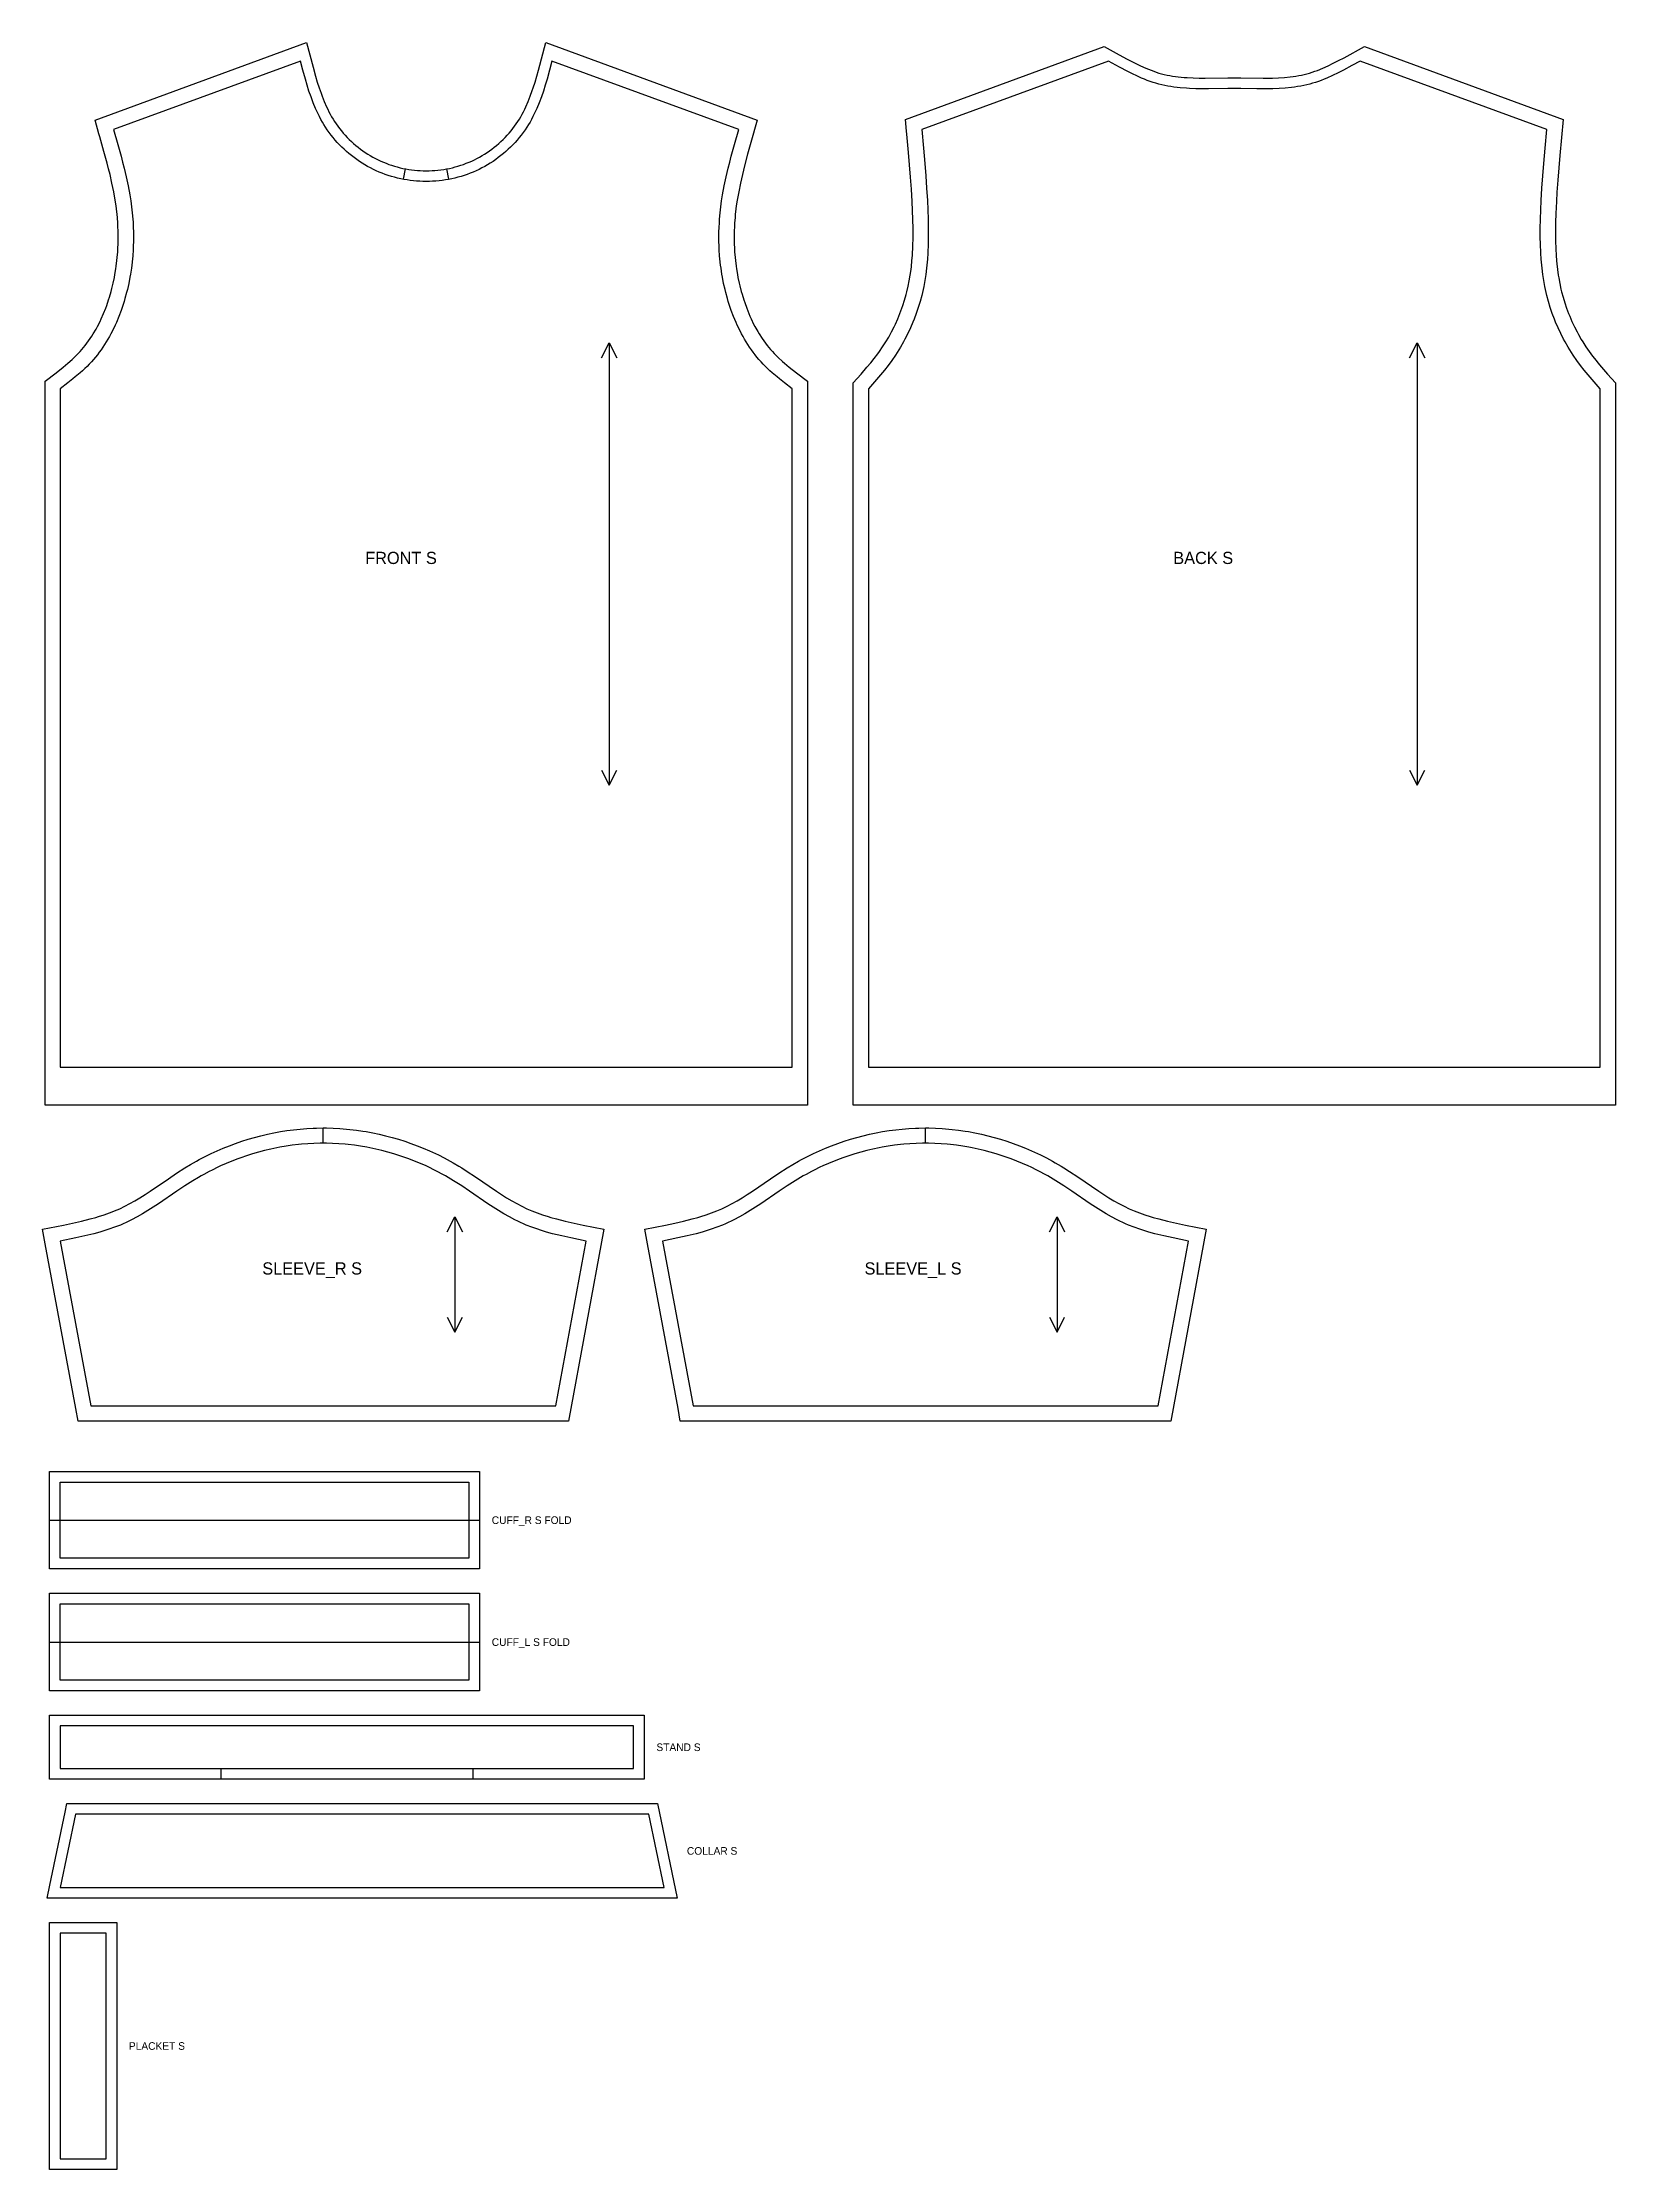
# Model space of a CAD drawing. Extents: x 23 to 1055, y 28 to 1423.
import ezdxf

# ---------------------------------------------------------------- set-up
doc = ezdxf.new("R2010")
doc.units = 0
for name, color, linetype in [('CUT', 7, 'CONTINUOUS'), ('FOLD', 6, 'CONTINUOUS'), ('GRAIN', 3, 'CONTINUOUS'), ('NOTCH', 1, 'CONTINUOUS'), ('SEW', 5, 'CONTINUOUS'), ('TEXT', 2, 'CONTINUOUS')]:
    doc.layers.add(name, color=color, linetype=linetype)

msp = doc.modelspace()

# ---------------------------------------------------------------- linework, layer by layer
at = {"layer": 'CUT'}
for points in [[(60.386, 1363.547), (57.828, 1372.482), (196.522, 1423.431), (200.848, 1407.171), (202.469, 1401.346), (203.598, 1397.535), (204.783, 1393.791), (206.04, 1390.123), (206.7, 1388.32), (208.092, 1384.783), (209.591, 1381.342), (210.385, 1379.66), (211.211, 1378.005), (212.071, 1376.377), (212.967, 1374.777), (213.899, 1373.205), (214.87, 1371.664), (215.922, 1370.092), (217.021, 1368.546), (218.167, 1367.026), (219.359, 1365.533), (220.595, 1364.068), (221.873, 1362.633), (223.193, 1361.23), (224.553, 1359.859), (225.951, 1358.523), (227.387, 1357.222), (228.857, 1355.959), (230.361, 1354.734), (231.897, 1353.55), (233.464, 1352.407), (235.06, 1351.306), (236.683, 1350.25), (238.332, 1349.239), (240.005, 1348.275), (241.701, 1347.359), (243.418, 1346.492), (245.157, 1345.674), (246.916, 1344.905), (248.696, 1344.185), (250.495, 1343.514), (252.312, 1342.893), (254.145, 1342.32), (255.993, 1341.797), (257.854, 1341.323), (259.728, 1340.899), (261.613, 1340.525), (263.508, 1340.2), (265.411, 1339.925), (267.32, 1339.7), (269.236, 1339.525), (271.155, 1339.4), (273.077, 1339.325), (275, 1339.3), (276.923, 1339.325), (278.845, 1339.4), (280.764, 1339.525), (282.68, 1339.7), (284.589, 1339.925), (286.492, 1340.2), (288.387, 1340.525), (290.272, 1340.899), (292.146, 1341.323), (294.007, 1341.797), (295.855, 1342.32), (297.688, 1342.893), (299.505, 1343.514), (301.304, 1344.185), (303.084, 1344.905), (304.843, 1345.674), (306.582, 1346.492), (308.299, 1347.359), (309.995, 1348.275), (311.668, 1349.239), (313.317, 1350.25), (314.94, 1351.306), (316.536, 1352.407), (318.103, 1353.55), (319.639, 1354.734), (321.143, 1355.959), (322.613, 1357.222), (324.049, 1358.523), (325.447, 1359.859), (326.807, 1361.23), (328.127, 1362.633), (329.405, 1364.068), (330.641, 1365.533), (331.833, 1367.026), (332.979, 1368.546), (334.078, 1370.092), (335.13, 1371.664), (336.101, 1373.205), (337.033, 1374.777), (337.929, 1376.377), (338.789, 1378.005), (339.615, 1379.66), (340.409, 1381.342), (341.908, 1384.783), (343.3, 1388.32), (344.598, 1391.947), (345.217, 1393.791), (346.402, 1397.535), (347.531, 1401.346), (348.618, 1405.217), (353.478, 1423.431), (492.172, 1372.482), (487.961, 1357.762), (485.816, 1350.103), (483.79, 1342.499), (482.381, 1336.827), (481.092, 1331.179), (479.945, 1325.55), (478.96, 1319.938), (478.405, 1316.204), (478.159, 1314.339), (477.736, 1310.603), (477.559, 1308.728), (477.275, 1304.972), (477.169, 1303.092), (477.028, 1299.327), (476.994, 1297.443), (477, 1293.675), (477.039, 1291.792), (477.193, 1288.027), (477.308, 1286.146), (477.614, 1282.39), (477.805, 1280.515), (478.266, 1276.773), (478.535, 1274.907), (479.153, 1271.185), (479.501, 1269.33), (480.279, 1265.634), (480.708, 1263.794), (481.648, 1260.13), (482.168, 1258.276), (483.293, 1254.597), (483.898, 1252.775), (485.193, 1249.169), (485.883, 1247.388), (487.351, 1243.879), (488.127, 1242.152), (489.768, 1238.761), (490.631, 1237.1), (492.444, 1233.85), (493.394, 1232.264), (495.38, 1229.175), (496.416, 1227.675), (497.481, 1226.205), (498.575, 1224.767), (499.698, 1223.361), (500.849, 1221.989), (502.03, 1220.651), (503.239, 1219.349), (504.512, 1218.046), (505.83, 1216.763), (508.598, 1214.231), (510.044, 1212.979), (513.048, 1210.491), (517.791, 1206.76), (525, 1201.241), (525, 726.3), (25, 726.3), (25, 1201.241), (32.209, 1206.76), (36.952, 1210.491), (39.956, 1212.979), (42.808, 1215.492), (44.17, 1216.763), (45.488, 1218.046), (46.761, 1219.349), (47.97, 1220.651), (49.151, 1221.989), (50.302, 1223.361), (51.425, 1224.767), (52.519, 1226.205), (53.584, 1227.675), (54.62, 1229.175), (55.627, 1230.705), (56.606, 1232.264), (58.477, 1235.462), (59.369, 1237.1), (61.067, 1240.446), (61.873, 1242.152), (63.397, 1245.625), (64.807, 1249.169), (65.469, 1250.965), (66.707, 1254.597), (67.284, 1256.431), (68.352, 1260.13), (68.836, 1261.958), (69.721, 1265.634), (70.499, 1269.33), (70.847, 1271.185), (71.465, 1274.907), (71.734, 1276.773), (72.195, 1280.515), (72.386, 1282.39), (72.692, 1286.146), (72.807, 1288.027), (72.961, 1291.792), (73, 1293.675), (73.006, 1297.443), (72.972, 1299.327), (72.831, 1303.092), (72.725, 1304.972), (72.441, 1308.728), (72.264, 1310.603), (71.841, 1314.339), (71.595, 1316.204), (71.04, 1319.938), (70.055, 1325.55), (68.908, 1331.179), (67.619, 1336.827), (66.691, 1340.606), (65.717, 1344.396), (63.657, 1352.013), (60.94, 1361.615)], [(590.043, 1365.371), (589.328, 1373.033), (719.656, 1420.909), (729.489, 1415.416), (734.794, 1412.515), (740.046, 1409.791), (743.523, 1408.113), (746.985, 1406.568), (748.711, 1405.853), (752.156, 1404.549), (753.875, 1403.964), (755.593, 1403.428), (757.31, 1402.942), (759.085, 1402.493), (760.876, 1402.093), (762.69, 1401.737), (764.525, 1401.423), (766.381, 1401.15), (768.259, 1400.914), (772.075, 1400.547), (774.013, 1400.412), (777.945, 1400.223), (781.948, 1400.128), (786.017, 1400.105), (800.7, 1400.276), (805, 1400.3), (809.3, 1400.276), (823.983, 1400.105), (830.062, 1400.165), (834.03, 1400.304), (837.925, 1400.547), (841.741, 1400.914), (843.619, 1401.15), (845.475, 1401.423), (847.31, 1401.737), (849.124, 1402.093), (850.915, 1402.493), (852.69, 1402.942), (854.407, 1403.428), (856.125, 1403.964), (857.844, 1404.549), (859.565, 1405.179), (863.015, 1406.568), (866.477, 1408.113), (869.954, 1409.791), (873.45, 1411.583), (876.968, 1413.466), (890.344, 1420.909), (1020.672, 1373.033), (1018.479, 1349.256), (1017.792, 1341.225), (1017.166, 1333.207), (1016.62, 1325.197), (1016.274, 1319.192), (1015.914, 1311.211), (1015.736, 1305.301), (1015.659, 1299.425), (1015.705, 1293.592), (1015.894, 1287.81), (1016.11, 1283.987), (1016.406, 1280.193), (1016.585, 1278.306), (1017.01, 1274.558), (1017.529, 1270.843), (1017.825, 1268.998), (1018.495, 1265.336), (1019.273, 1261.711), (1019.704, 1259.913), (1020.671, 1256.285), (1021.759, 1252.683), (1022.968, 1249.109), (1024.295, 1245.57), (1025.002, 1243.815), (1026.501, 1240.338), (1028.112, 1236.908), (1029.831, 1233.533), (1030.731, 1231.867), (1032.609, 1228.582), (1033.586, 1226.965), (1035.615, 1223.783), (1037.742, 1220.676), (1039.965, 1217.647), (1042.263, 1214.715), (1043.457, 1213.256), (1045.922, 1210.34), (1049.784, 1205.946), (1055, 1200.129), (1055, 726.3), (555, 726.3), (555, 1200.129), (560.216, 1205.946), (564.078, 1210.34), (566.543, 1213.256), (568.901, 1216.178), (571.159, 1219.152), (572.258, 1220.676), (574.385, 1223.783), (576.414, 1226.965), (578.343, 1230.217), (580.169, 1233.533), (581.888, 1236.908), (582.707, 1238.617), (584.263, 1242.07), (584.998, 1243.815), (586.383, 1247.335), (587.651, 1250.892), (588.8, 1254.481), (589.828, 1258.096), (590.296, 1259.913), (591.13, 1263.519), (591.853, 1267.163), (592.471, 1270.843), (592.99, 1274.558), (593.214, 1276.428), (593.594, 1280.193), (593.89, 1283.987), (594.186, 1289.731), (594.325, 1295.531), (594.328, 1301.379), (594.215, 1307.267), (594.009, 1313.187), (593.726, 1319.192), (593.252, 1327.199), (592.684, 1335.211), (592.041, 1343.232), (591.342, 1351.266), (590.232, 1363.352)], [(25.167, 635.179), (23.381, 644.823), (37.019, 647.625), (42.986, 648.886), (48.836, 650.205), (54.548, 651.625), (58.268, 652.647), (60.1, 653.185), (63.702, 654.323), (65.471, 654.924), (68.943, 656.2), (70.644, 656.877), (73.975, 658.315), (77.305, 659.917), (80.622, 661.667), (83.936, 663.553), (87.254, 665.561), (90.583, 667.676), (93.93, 669.879), (105.907, 678.039), (111.232, 681.61), (116.72, 685.129), (120.486, 687.411), (124.27, 689.575), (126.182, 690.62), (130.042, 692.635), (133.949, 694.549), (135.919, 695.468), (139.892, 697.232), (141.895, 698.075), (145.928, 699.687), (149.999, 701.196), (154.105, 702.604), (158.243, 703.908), (162.411, 705.11), (166.606, 706.208), (170.826, 707.203), (175.077, 708.095), (179.35, 708.881), (183.643, 709.559), (187.953, 710.129), (192.279, 710.588), (196.617, 710.935), (200.965, 711.168), (203.142, 711.241), (207.5, 711.3), (209.68, 711.285), (214.035, 711.168), (218.383, 710.935), (220.553, 710.776), (224.886, 710.372), (229.204, 709.858), (233.506, 709.233), (235.65, 708.881), (239.923, 708.095), (244.174, 707.203), (248.394, 706.208), (252.589, 705.11), (256.757, 703.908), (260.895, 702.604), (265.001, 701.196), (269.072, 699.687), (273.105, 698.075), (277.099, 696.363), (279.081, 695.468), (283.011, 693.604), (286.894, 691.64), (290.73, 689.575), (292.628, 688.505), (296.408, 686.279), (298.28, 685.129), (301.959, 682.792), (307.334, 679.231), (321.07, 669.879), (324.417, 667.676), (327.746, 665.561), (331.064, 663.553), (334.378, 661.667), (337.695, 659.917), (341.025, 658.315), (344.356, 656.877), (346.057, 656.2), (349.529, 654.924), (351.298, 654.323), (354.9, 653.185), (356.732, 652.647), (360.452, 651.625), (366.164, 650.205), (372.014, 648.886), (377.981, 647.625), (391.619, 644.823), (368.318, 519), (46.682, 519), (45.167, 527.179)], [(420.167, 635.179), (418.381, 644.823), (432.019, 647.625), (437.986, 648.886), (443.836, 650.205), (449.548, 651.625), (453.268, 652.647), (455.1, 653.185), (458.702, 654.323), (460.471, 654.924), (463.943, 656.2), (465.644, 656.877), (468.975, 658.315), (472.305, 659.917), (475.622, 661.667), (478.936, 663.553), (482.254, 665.561), (485.583, 667.676), (488.93, 669.879), (500.907, 678.039), (506.232, 681.61), (511.72, 685.129), (515.486, 687.411), (519.27, 689.575), (521.182, 690.62), (525.042, 692.635), (528.949, 694.549), (530.919, 695.468), (534.892, 697.232), (536.895, 698.075), (540.928, 699.687), (544.999, 701.196), (549.105, 702.604), (553.243, 703.908), (557.411, 705.11), (561.606, 706.208), (565.826, 707.203), (570.077, 708.095), (574.35, 708.881), (578.643, 709.559), (582.953, 710.129), (587.279, 710.588), (591.617, 710.935), (595.965, 711.168), (598.142, 711.241), (602.5, 711.3), (604.68, 711.285), (609.035, 711.168), (613.383, 710.935), (615.553, 710.776), (619.886, 710.372), (624.204, 709.858), (628.506, 709.233), (630.65, 708.881), (634.923, 708.095), (639.174, 707.203), (643.394, 706.208), (647.589, 705.11), (651.757, 703.908), (655.895, 702.604), (660.001, 701.196), (664.072, 699.687), (668.105, 698.075), (672.099, 696.363), (674.081, 695.468), (678.011, 693.604), (681.894, 691.64), (685.73, 689.575), (687.628, 688.505), (691.408, 686.279), (693.28, 685.129), (696.959, 682.792), (702.334, 679.231), (716.07, 669.879), (719.417, 667.676), (722.746, 665.561), (726.064, 663.553), (729.378, 661.667), (732.695, 659.917), (736.025, 658.315), (739.356, 656.877), (741.057, 656.2), (744.529, 654.924), (746.298, 654.323), (749.9, 653.185), (751.732, 652.647), (755.452, 651.625), (761.164, 650.205), (767.014, 648.886), (772.981, 647.625), (786.619, 644.823), (763.318, 519), (441.682, 519), (440.167, 527.179)], [(28, 486), (310, 486), (310, 422), (28, 422)], [(28, 406), (310, 406), (310, 342), (28, 342)], [(28, 319), (28, 326), (418, 326), (418, 284), (28, 284), (28, 291)], [(38.147, 262.428), (39.308, 268), (426.692, 268), (439.609, 206), (26.391, 206), (28.147, 214.428)], [(28, 183), (28, 190), (72, 190), (72, 28), (28, 28), (28, 35)]]:
    msp.add_lwpolyline(points, close=True, dxfattribs=at)
at = {"layer": 'FOLD'}
for points in [[(28, 454), (310, 454)], [(28, 374), (310, 374)]]:
    msp.add_lwpolyline(points, dxfattribs=at)
at = {"layer": 'GRAIN'}
for points in [[(390, 1216.5), (395, 1226.5), (400, 1216.5)], [(395, 1226.5), (395, 936.1)], [(920, 1216.5), (925, 1226.5), (930, 1216.5)], [(925, 1226.5), (925, 936.1)], [(390, 946.1), (395, 936.1), (400, 946.1)], [(920, 946.1), (925, 936.1), (930, 946.1)], [(288.75, 643.056), (293.75, 653.056), (298.75, 643.056)], [(293.75, 653.056), (293.75, 577.244)], [(683.75, 643.056), (688.75, 653.056), (693.75, 643.056)], [(688.75, 653.056), (688.75, 577.244)], [(288.75, 587.244), (293.75, 577.244), (298.75, 587.244)], [(683.75, 587.244), (688.75, 577.244), (693.75, 587.244)]]:
    msp.add_lwpolyline(points, dxfattribs=at)
at = {"layer": 'NOTCH'}
for points in [[(260.082, 1333.693), (261.384, 1340.571)], [(289.918, 1333.693), (288.616, 1340.571)], [(207.5, 701.3), (207.5, 711.3)], [(602.5, 701.3), (602.5, 711.3)], [(140.318, 291), (140.318, 284)], [(305.682, 291), (305.682, 284)]]:
    msp.add_lwpolyline(points, dxfattribs=at)
at = {"layer": 'SEW'}
for points in [[(70, 1366.3), (72.752, 1356.624), (74.877, 1348.872), (75.895, 1344.988), (76.873, 1341.099), (78.25, 1335.25), (79.496, 1329.381), (80.589, 1323.487), (81.219, 1319.543), (81.502, 1317.565), (82, 1313.6), (82.214, 1311.605), (82.566, 1307.604), (82.705, 1305.6), (82.906, 1301.583), (82.969, 1299.572), (83.015, 1295.545), (82.999, 1293.53), (82.888, 1289.5), (82.792, 1287.484), (82.519, 1283.455), (82.341, 1281.442), (81.903, 1277.421), (81.642, 1275.414), (81.035, 1271.407), (80.688, 1269.408), (79.909, 1265.421), (79.014, 1261.451), (78.522, 1259.473), (77.439, 1255.5), (76.847, 1253.508), (75.568, 1249.548), (74.88, 1247.584), (73.408, 1243.692), (71.805, 1239.858), (70.954, 1237.966), (69.15, 1234.237), (68.197, 1232.402), (67.21, 1230.59), (66.188, 1228.8), (65.131, 1227.035), (64.038, 1225.296), (62.911, 1223.583), (61.747, 1221.899), (60.548, 1220.243), (59.312, 1218.619), (58.039, 1217.026), (56.73, 1215.466), (55.384, 1213.94), (54, 1212.45), (52.554, 1210.97), (51.072, 1209.526), (49.557, 1208.113), (48.013, 1206.728), (44.851, 1204.032), (43.239, 1202.715), (39.969, 1200.123), (35, 1196.3), (35, 751.3), (515, 751.3), (515, 1196.3), (510.031, 1200.123), (506.761, 1202.715), (505.149, 1204.032), (501.987, 1206.728), (500.443, 1208.113), (498.928, 1209.526), (497.446, 1210.97), (496, 1212.45), (494.616, 1213.94), (493.27, 1215.466), (491.961, 1217.026), (490.688, 1218.619), (489.452, 1220.243), (488.253, 1221.899), (487.089, 1223.583), (485.962, 1225.296), (484.869, 1227.035), (483.812, 1228.8), (482.79, 1230.59), (481.803, 1232.402), (480.85, 1234.237), (479.046, 1237.966), (478.195, 1239.858), (476.592, 1243.692), (475.12, 1247.584), (474.432, 1249.548), (473.153, 1253.508), (472.561, 1255.5), (471.478, 1259.473), (470.986, 1261.451), (470.091, 1265.421), (469.312, 1269.408), (468.965, 1271.407), (468.358, 1275.414), (468.097, 1277.421), (467.659, 1281.442), (467.481, 1283.455), (467.208, 1287.484), (467.112, 1289.5), (467.001, 1293.53), (466.985, 1295.545), (467.031, 1299.572), (467.094, 1301.583), (467.295, 1305.6), (467.434, 1307.604), (467.786, 1311.605), (468, 1313.6), (468.498, 1317.565), (468.781, 1319.543), (469.411, 1323.487), (470.504, 1329.381), (471.75, 1335.25), (473.127, 1341.099), (474.105, 1344.988), (475.123, 1348.872), (477.248, 1356.624), (480, 1366.3), (357.5, 1411.3), (355.908, 1405.34), (354.258, 1399.41), (353.096, 1395.488), (351.866, 1391.603), (350.55, 1387.763), (349.13, 1383.977), (347.59, 1380.254), (346.769, 1378.419), (345.912, 1376.603), (345.015, 1374.807), (344.078, 1373.033), (343.098, 1371.281), (342.073, 1369.553), (341, 1367.85), (339.839, 1366.116), (338.626, 1364.41), (337.364, 1362.735), (336.052, 1361.092), (334.694, 1359.482), (333.29, 1357.906), (331.841, 1356.366), (330.35, 1354.863), (328.817, 1353.399), (327.245, 1351.974), (325.634, 1350.59), (323.987, 1349.248), (322.303, 1347.95), (320.586, 1346.697), (318.836, 1345.491), (317.055, 1344.332), (315.245, 1343.222), (313.406, 1342.163), (311.541, 1341.155), (309.65, 1340.2), (307.735, 1339.299), (305.798, 1338.453), (303.839, 1337.66), (301.861, 1336.923), (299.865, 1336.24), (297.852, 1335.611), (295.824, 1335.037), (293.781, 1334.517), (291.726, 1334.052), (289.66, 1333.642), (287.584, 1333.286), (285.499, 1332.985), (283.408, 1332.738), (281.311, 1332.547), (279.21, 1332.41), (277.105, 1332.327), (275, 1332.3), (272.895, 1332.327), (270.79, 1332.41), (268.689, 1332.547), (266.592, 1332.738), (264.501, 1332.985), (262.416, 1333.286), (260.34, 1333.642), (258.274, 1334.052), (256.219, 1334.517), (254.176, 1335.037), (252.148, 1335.611), (250.135, 1336.24), (248.139, 1336.923), (246.161, 1337.66), (244.202, 1338.453), (242.265, 1339.299), (240.35, 1340.2), (238.459, 1341.155), (236.594, 1342.163), (234.755, 1343.222), (232.945, 1344.332), (231.164, 1345.491), (229.414, 1346.697), (227.697, 1347.95), (226.013, 1349.248), (224.366, 1350.59), (222.755, 1351.974), (221.183, 1353.399), (219.65, 1354.863), (218.159, 1356.366), (216.71, 1357.906), (215.306, 1359.482), (213.948, 1361.092), (212.636, 1362.735), (211.374, 1364.41), (210.161, 1366.116), (209, 1367.85), (207.927, 1369.553), (206.902, 1371.281), (205.922, 1373.033), (204.985, 1374.807), (204.088, 1376.603), (203.231, 1378.419), (202.41, 1380.254), (200.87, 1383.977), (199.45, 1387.763), (198.134, 1391.603), (196.904, 1395.488), (195.742, 1399.41), (194.092, 1405.34), (192.5, 1411.3)], [(600, 1366.3), (601.12, 1354.179), (602.006, 1344.068), (602.655, 1335.968), (603.231, 1327.852), (603.712, 1319.716), (604, 1313.6), (604.211, 1307.543), (604.327, 1301.479), (604.325, 1295.415), (604.245, 1291.377), (603.992, 1285.33), (603.722, 1281.31), (603.365, 1277.301), (603.15, 1275.301), (602.647, 1271.313), (602.037, 1267.341), (601.313, 1263.389), (600.469, 1259.457), (600, 1257.5), (598.948, 1253.552), (597.765, 1249.634), (596.451, 1245.751), (595.011, 1241.908), (594.244, 1240.004), (592.617, 1236.232), (590.87, 1232.512), (589.005, 1228.852), (588.029, 1227.045), (585.992, 1223.481), (584.931, 1221.725), (582.728, 1218.27), (580.416, 1214.893), (578, 1211.6), (575.52, 1208.436), (572.96, 1205.342), (569.013, 1200.792), (565, 1196.3), (565, 751.3), (1045, 751.3), (1045, 1196.3), (1040.987, 1200.792), (1037.04, 1205.342), (1034.48, 1208.436), (1032, 1211.6), (1029.584, 1214.893), (1027.272, 1218.27), (1025.069, 1221.725), (1024.008, 1223.481), (1021.971, 1227.045), (1020.995, 1228.852), (1019.13, 1232.512), (1017.383, 1236.232), (1015.756, 1240.004), (1014.989, 1241.908), (1013.549, 1245.751), (1012.235, 1249.634), (1011.052, 1253.552), (1010, 1257.5), (1009.531, 1259.457), (1008.687, 1263.389), (1007.963, 1267.341), (1007.353, 1271.313), (1006.85, 1275.301), (1006.635, 1277.301), (1006.278, 1281.31), (1006.008, 1285.33), (1005.755, 1291.377), (1005.675, 1295.415), (1005.673, 1301.479), (1005.789, 1307.543), (1006, 1313.6), (1006.288, 1319.716), (1006.769, 1327.852), (1007.345, 1335.968), (1007.994, 1344.068), (1008.88, 1354.179), (1010, 1366.3), (887.5, 1411.3), (882.111, 1408.301), (876.703, 1405.385), (873.077, 1403.527), (869.429, 1401.766), (865.753, 1400.126), (863.903, 1399.36), (862.044, 1398.633), (860.174, 1397.948), (858.294, 1397.309), (856.403, 1396.719), (854.5, 1396.18), (852.537, 1395.684), (850.562, 1395.242), (848.574, 1394.852), (846.575, 1394.51), (844.565, 1394.214), (842.544, 1393.96), (838.473, 1393.569), (834.366, 1393.312), (830.229, 1393.167), (823.974, 1393.105), (819.778, 1393.134), (809.231, 1393.277), (805, 1393.3), (800.769, 1393.277), (788.122, 1393.114), (783.935, 1393.109), (779.771, 1393.167), (775.634, 1393.312), (773.576, 1393.425), (769.487, 1393.746), (767.456, 1393.96), (765.435, 1394.214), (763.425, 1394.51), (761.426, 1394.852), (759.438, 1395.242), (757.463, 1395.684), (755.5, 1396.18), (753.597, 1396.719), (751.706, 1397.309), (749.826, 1397.948), (747.956, 1398.633), (746.097, 1399.36), (744.247, 1400.126), (740.571, 1401.766), (738.743, 1402.633), (735.107, 1404.445), (729.689, 1407.316), (722.5, 1411.3)], [(35, 637), (55, 529), (360, 529), (380, 637), (369.892, 639.114), (363.87, 640.472), (357.904, 641.955), (353.97, 643.036), (350.078, 644.207), (348.149, 644.831), (344.331, 646.164), (340.571, 647.621), (338.715, 648.401), (336.875, 649.217), (335.023, 650.085), (333.188, 650.99), (329.565, 652.901), (325.996, 654.933), (322.472, 657.066), (318.983, 659.281), (315.52, 661.561), (303.471, 669.769), (298.27, 673.257), (293.002, 676.635), (289.438, 678.795), (287.664, 679.825), (285.877, 680.831), (282.267, 682.775), (280.445, 683.711), (276.765, 685.514), (274.909, 686.38), (271.166, 688.041), (267.384, 689.607), (263.564, 691.078), (261.641, 691.778), (257.77, 693.104), (253.868, 694.335), (249.938, 695.468), (245.981, 696.504), (242, 697.442), (237.992, 698.283), (235.98, 698.666), (231.944, 699.356), (227.893, 699.944), (223.83, 700.428), (221.794, 700.631), (217.716, 700.957), (213.632, 701.176), (209.545, 701.286), (207.5, 701.3), (205.455, 701.286), (201.368, 701.176), (197.284, 700.957), (193.206, 700.631), (191.17, 700.428), (187.107, 699.944), (183.056, 699.356), (179.02, 698.666), (177.008, 698.283), (173, 697.442), (169.019, 696.504), (165.062, 695.468), (161.132, 694.335), (157.23, 693.104), (153.359, 691.778), (151.436, 691.078), (147.616, 689.607), (143.834, 688.041), (140.091, 686.38), (138.235, 685.514), (134.555, 683.711), (132.733, 682.775), (129.123, 680.831), (127.336, 679.825), (125.562, 678.795), (121.998, 676.635), (116.73, 673.257), (111.529, 669.769), (99.48, 661.561), (96.017, 659.281), (92.528, 657.066), (89.004, 654.933), (85.435, 652.901), (81.812, 650.99), (79.977, 650.085), (78.125, 649.217), (76.285, 648.401), (74.429, 647.621), (70.669, 646.164), (66.851, 644.831), (64.922, 644.207), (61.03, 643.036), (57.096, 641.955), (51.13, 640.472), (45.108, 639.114)], [(430, 637), (450, 529), (755, 529), (775, 637), (764.892, 639.114), (758.87, 640.472), (752.904, 641.955), (748.97, 643.036), (745.078, 644.207), (743.149, 644.831), (739.331, 646.164), (735.571, 647.621), (733.715, 648.401), (731.875, 649.217), (730.023, 650.085), (728.188, 650.99), (724.565, 652.901), (720.996, 654.933), (717.472, 657.066), (713.983, 659.281), (710.52, 661.561), (698.471, 669.769), (693.27, 673.257), (688.002, 676.635), (684.438, 678.795), (682.664, 679.825), (680.877, 680.831), (677.267, 682.775), (675.445, 683.711), (671.765, 685.514), (669.909, 686.38), (666.166, 688.041), (662.384, 689.607), (658.564, 691.078), (656.641, 691.778), (652.77, 693.104), (648.868, 694.335), (644.938, 695.468), (640.981, 696.504), (637, 697.442), (632.992, 698.283), (630.98, 698.666), (626.944, 699.356), (622.893, 699.944), (618.83, 700.428), (616.794, 700.631), (612.716, 700.957), (608.632, 701.176), (604.545, 701.286), (602.5, 701.3), (600.455, 701.286), (596.368, 701.176), (592.284, 700.957), (588.206, 700.631), (586.17, 700.428), (582.107, 699.944), (578.056, 699.356), (574.02, 698.666), (572.008, 698.283), (568, 697.442), (564.019, 696.504), (560.062, 695.468), (556.132, 694.335), (552.23, 693.104), (548.359, 691.778), (546.436, 691.078), (542.616, 689.607), (538.834, 688.041), (535.091, 686.38), (533.235, 685.514), (529.555, 683.711), (527.733, 682.775), (524.123, 680.831), (522.336, 679.825), (520.562, 678.795), (516.998, 676.635), (511.73, 673.257), (506.529, 669.769), (494.48, 661.561), (491.017, 659.281), (487.528, 657.066), (484.004, 654.933), (480.435, 652.901), (476.812, 650.99), (474.977, 650.085), (473.125, 649.217), (471.285, 648.401), (469.429, 647.621), (465.669, 646.164), (461.851, 644.831), (459.922, 644.207), (456.03, 643.036), (452.096, 641.955), (446.13, 640.472), (440.108, 639.114)], [(35, 479), (303, 479), (303, 429), (35, 429)], [(35, 399), (303, 399), (303, 349), (35, 349)], [(35, 319), (35, 291), (411, 291), (411, 319)], [(45, 261), (35, 213), (431, 213), (421, 261)], [(35, 183), (35, 35), (65, 35), (65, 183)]]:
    msp.add_lwpolyline(points, close=True, dxfattribs=at)

# ---------------------------------------------------------------- texts
at = {"layer": 'TEXT'}
for s, height, p in [('FRONT S', 8, (235, 1081.3)), ('BACK S', 8, (765, 1081.3)), ('SLEEVE_R S', 8, (167.5, 615.15)), ('SLEEVE_L S', 8, (562.5, 615.15)), ('CUFF_R S FOLD', 5, (318, 451.5)), ('CUFF_L S FOLD', 5, (318, 371.5)), ('STAND S', 5, (426, 302.5)), ('COLLAR S', 5, (446, 234.5)), ('PLACKET S', 5, (80, 106.5))]:
    msp.add_text(s, height=height, dxfattribs=at).set_placement(p)

doc.saveas('drawing.dxf')
